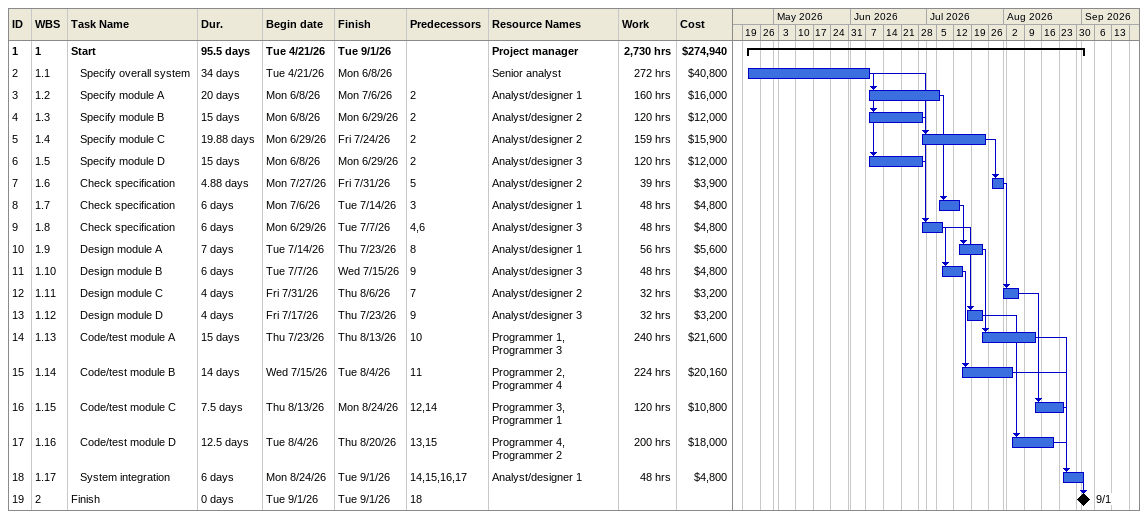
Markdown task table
| ID | WBS | Task | Duration | Start | Finish | Predecessors | Resources | Work (h) | Cost ($) |
|---|---|---|---|---|---|---|---|---|---|
| 1 | 1 | **Start** | 95.5d | 2026-04-21 | 2026-09-01 |  | Project manager | 2730 | 274940 |
| 2 | 1.1 | Specify overall system | 34d | 2026-04-21 | 2026-06-08 |  | Senior analyst | 272 | 40800 |
| 3 | 1.2 | Specify module A | 20d | 2026-06-08 | 2026-07-06 | 2 | Analyst/designer 1 | 160 | 16000 |
| 4 | 1.3 | Specify module B | 15d | 2026-06-08 | 2026-06-29 | 2 | Analyst/designer 2 | 120 | 12000 |
| 5 | 1.4 | Specify module C | 19.88d | 2026-06-29 | 2026-07-24 | 2 | Analyst/designer 2 | 159 | 15900 |
| 6 | 1.5 | Specify module D | 15d | 2026-06-08 | 2026-06-29 | 2 | Analyst/designer 3 | 120 | 12000 |
| 7 | 1.6 | Check specification | 4.88d | 2026-07-27 | 2026-07-31 | 5 | Analyst/designer 2 | 39 | 3900 |
| 8 | 1.7 | Check specification | 6d | 2026-07-06 | 2026-07-14 | 3 | Analyst/designer 1 | 48 | 4800 |
| 9 | 1.8 | Check specification | 6d | 2026-06-29 | 2026-07-07 | 4, 6 | Analyst/designer 3 | 48 | 4800 |
| 10 | 1.9 | Design module A | 7d | 2026-07-14 | 2026-07-23 | 8 | Analyst/designer 1 | 56 | 5600 |
| 11 | 1.10 | Design module B | 6d | 2026-07-07 | 2026-07-15 | 9 | Analyst/designer 3 | 48 | 4800 |
| 12 | 1.11 | Design module C | 4d | 2026-07-31 | 2026-08-06 | 7 | Analyst/designer 2 | 32 | 3200 |
| 13 | 1.12 | Design module D | 4d | 2026-07-17 | 2026-07-23 | 9 | Analyst/designer 3 | 32 | 3200 |
| 14 | 1.13 | Code/test module A | 15d | 2026-07-23 | 2026-08-13 | 10 | Programmer 1, Programmer 3 | 240 | 21600 |
| 15 | 1.14 | Code/test module B | 14d | 2026-07-15 | 2026-08-04 | 11 | Programmer 2, Programmer 4 | 224 | 20160 |
| 16 | 1.15 | Code/test module C | 7.5d | 2026-08-13 | 2026-08-24 | 12, 14 | Programmer 3, Programmer 1 | 120 | 10800 |
| 17 | 1.16 | Code/test module D | 12.5d | 2026-08-04 | 2026-08-20 | 13, 15 | Programmer 4, Programmer 2 | 200 | 18000 |
| 18 | 1.17 | System integration | 6d | 2026-08-24 | 2026-09-01 | 14, 15, 16, 17 | Analyst/designer 1 | 48 | 4800 |
| 19 | 2 | Finish | 0d | 2026-09-01 | 2026-09-01 | 18 |  |  |  |
